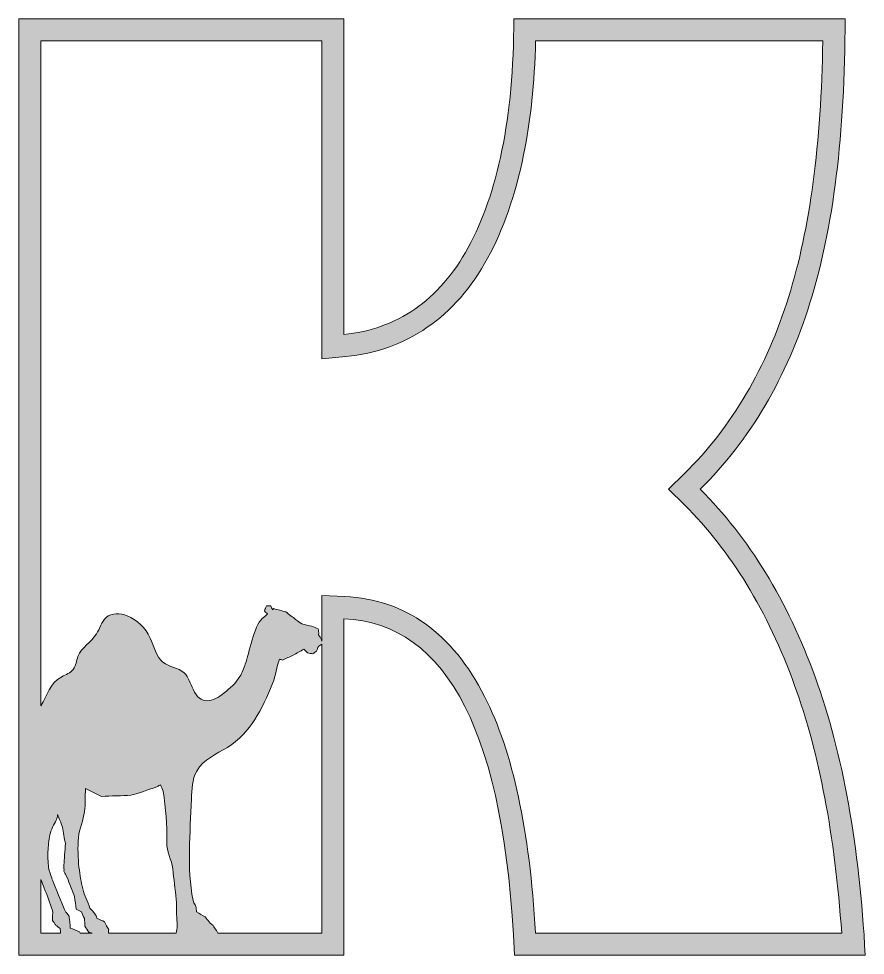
# Model space of a CAD drawing. Header units: millimetres. Extents: x 9 to 732, y -271 to -9.
# Drawn here: x 369.8 to 484.6, y -136.3 to -9.3 of the extents above; entities that cross this region are included whole.
import ezdxf

# ---------------------------------------------------------------- set-up
doc = ezdxf.new("R2010")
doc.units = ezdxf.units.MM
doc.header["$MEASUREMENT"] = 0
doc.layers.add('Layer9', color=7, linetype='Continuous')

msp = doc.modelspace()

# ---------------------------------------------------------------- hatches: boundary and pattern name
at = {"layer": 'Layer9'}
h = msp.add_hatch(color=1, dxfattribs=at)
h.dxf.hatch_style = 2
edge = h.paths.add_edge_path()
edge.add_spline(control_points=[(477.82, -98.63), (474.01, -88.13), (468.8, -79.61), (462.19, -73.06), (468.98, -66.35), (473.94, -57.92), (477.07, -47.79), (480.25, -37.72), (481.84, -24.87), (481.84, -9.25), (481.84, -9.25), (436.93, -9.25), (436.93, -9.25), (436.93, -15.97), (436.39, -21.92), (435.33, -27.09), (434.26, -32.27), (432.74, -36.67), (430.76, -40.28), (428.78, -43.89), (426.36, -46.67), (423.51, -48.63), (420.66, -50.59), (417.45, -51.74), (413.89, -52.07), (413.89, -52.07), (413.89, -9.25), (413.89, -9.25), (413.89, -9.25), (369.82, -9.25), (369.82, -9.25), (369.82, -9.25), (369.82, -136.25), (369.82, -136.25), (369.82, -136.25), (413.89, -136.25), (413.89, -136.25), (413.89, -136.25), (413.89, -90.61), (413.89, -90.61), (428.07, -91.27), (435.77, -106.49), (437.01, -136.25), (437.01, -136.25), (484.57, -136.25), (484.57, -136.25), (483.78, -121.42), (481.54, -108.86), (477.82, -98.63)], knot_values=[0, 0, 0, 0, 1, 1, 1, 2, 2, 2, 3, 3, 3, 4, 4, 4, 5, 5, 5, 6, 6, 6, 7, 7, 7, 8, 8, 8, 9, 9, 9, 10, 10, 10, 11, 11, 11, 12, 12, 12, 13, 13, 13, 14, 14, 14, 15, 15, 15, 16, 16, 16, 16], degree=3, periodic=1)
edge = h.paths.add_edge_path()
edge.add_spline(control_points=[(372.82, -133.25), (372.82, -133.25), (372.82, -125.98), (372.82, -125.98), (372.98, -126.38), (373.14, -126.78), (373.29, -127.14), (373.66, -128.06), (374.05, -129.22), (374.42, -130.17), (374.43, -130.64), (374.42, -131.08), (374.42, -131.54), (374.5, -131.66), (374.72, -132), (374.77, -132.08), (374.81, -132.16), (374.78, -132.1), (374.78, -132.1), (374.8, -132.13), (374.8, -132.15), (374.82, -132.16), (375.03, -132.32), (375.24, -132.47), (375.45, -132.63), (375.46, -132.84), (375.47, -133.04), (375.48, -133.25), (375.48, -133.25), (372.82, -133.25), (372.82, -133.25)], knot_values=[0, 0, 0, 0, 1, 1, 1, 2, 2, 2, 3, 3, 3, 4, 4, 4, 5, 5, 5, 6, 6, 6, 7, 7, 7, 8, 8, 8, 9, 9, 9, 10, 10, 10, 10], degree=3, periodic=1)
edge = h.paths.add_edge_path()
edge.add_spline(control_points=[(378.15, -133.25), (378.12, -133.19), (378.08, -133.13), (378.04, -133.07), (377.62, -132.91), (377.21, -132.73), (376.8, -132.56), (376.78, -132.31), (376.79, -132.14), (376.76, -131.88), (376.74, -131.61), (376.68, -131.22), (376.65, -130.96), (376.4, -130.49), (376.35, -130.71), (376.04, -130.06), (375.74, -129.4), (374.7, -126.84), (374.44, -126.18), (374.36, -125.98), (374.33, -125.91), (374.32, -125.89), (374.32, -125.86), (374.3, -125.82), (374.29, -125.76), (374.15, -125.28), (373.97, -124.98), (373.88, -124.35), (373.79, -123.72), (373.74, -122.65), (373.8, -121.93), (373.86, -121.22), (373.94, -120.3), (374.11, -119.66), (374.27, -119.02), (374.84, -118.19), (374.98, -117.74), (375.13, -117.3), (375.01, -117.51), (375.1, -117.17), (375.28, -117.81), (375.57, -118.22), (375.74, -118.89), (375.91, -119.56), (375.98, -120.43), (376.16, -121.15), (376.09, -121.93), (375.97, -123.37), (375.96, -123.99), (375.94, -124.6), (375.97, -124.41), (375.96, -124.85), (376.15, -125.28), (376.18, -125.22), (376.42, -125.79), (376.65, -126.37), (377.1, -127.6), (377.39, -128.29), (377.47, -128.88), (377.53, -129.43), (377.59, -130.01), (377.83, -130.13), (378.08, -130.26), (378.32, -130.38), (378.46, -130.68), (378.59, -130.97), (378.72, -131.27), (378.75, -131.62), (378.79, -131.97), (378.79, -132.31), (378.97, -132.59), (379.15, -132.87), (379.34, -133.14), (379.48, -133.18), (379.62, -133.22), (379.76, -133.25), (379.76, -133.25), (378.15, -133.25), (378.15, -133.25)], knot_values=[0, 0, 0, 0, 1, 1, 1, 2, 2, 2, 3, 3, 3, 4, 4, 4, 5, 5, 5, 6, 6, 6, 7, 7, 7, 8, 8, 8, 9, 9, 9, 10, 10, 10, 11, 11, 11, 12, 12, 12, 13, 13, 13, 14, 14, 14, 15, 15, 15, 16, 16, 16, 17, 17, 17, 18, 18, 18, 19, 19, 19, 20, 20, 20, 21, 21, 21, 22, 22, 22, 23, 23, 23, 24, 24, 24, 25, 25, 25, 26, 26, 26, 26], degree=3, periodic=1)
edge = h.paths.add_edge_path()
edge.add_spline(control_points=[(391.17, -133.25), (391.17, -133.25), (381.98, -133.25), (381.98, -133.25), (381.99, -133.08), (382, -132.83), (382.02, -132.74), (381.83, -132.41), (381.65, -132.08), (381.47, -131.74), (381.12, -131.56), (380.78, -131.38), (380.43, -131.2), (380.35, -131), (380.26, -130.81), (380.16, -130.62), (379.92, -130.37), (379.7, -130.11), (379.46, -129.87), (379.19, -128.94), (378.73, -128.21), (378.5, -127.25), (378.27, -126.28), (378.12, -125.44), (377.99, -124.32), (377.86, -123.2), (377.8, -121.49), (377.92, -120.3), (378.03, -119.1), (378.6, -117.9), (378.74, -116.78), (378.88, -115.66), (378.79, -114.72), (378.88, -113.64), (379.6, -114), (380.31, -114.34), (381.06, -114.71), (382.22, -114.59), (383.96, -114.7), (385.01, -114.52), (386.07, -114.34), (387.54, -113.71), (388.19, -113.54), (388.84, -113.38), (388.69, -113.27), (388.96, -113.18), (389, -113.17), (389.02, -113.16), (389.04, -113.15), (389.14, -113.44), (389.28, -113.68), (389.42, -113.98), (389.68, -116.43), (390, -118.44), (389.89, -120.93), (389.83, -122.21), (390.57, -123.24), (390.7, -124.54), (390.83, -125.92), (391.04, -127.29), (391.18, -128.67), (391.3, -129.86), (391.16, -129.98), (391.2, -130.69), (391.24, -131.39), (391.31, -131.64), (391.32, -132.17), (391.32, -132.63), (391.21, -132.87), (391.17, -133.25)], knot_values=[0, 0, 0, 0, 1, 1, 1, 2, 2, 2, 3, 3, 3, 4, 4, 4, 5, 5, 5, 6, 6, 6, 7, 7, 7, 8, 8, 8, 9, 9, 9, 10, 10, 10, 11, 11, 11, 12, 12, 12, 13, 13, 13, 14, 14, 14, 15, 15, 15, 16, 16, 16, 17, 17, 17, 18, 18, 18, 19, 19, 19, 20, 20, 20, 21, 21, 21, 22, 22, 22, 23, 23, 23, 23], degree=3, periodic=1)
edge = h.paths.add_edge_path()
edge.add_spline(control_points=[(389.03, -113.15), (389.03, -113.15), (389.04, -113.15), (389.04, -113.15), (389, -113.16), (388.93, -113.18), (389.03, -113.15)], knot_values=[0, 0, 0, 0, 1, 1, 1, 2, 2, 2, 2], degree=3, periodic=1)
edge = h.paths.add_edge_path()
edge.add_spline(control_points=[(410.89, -133.25), (410.89, -133.25), (396.83, -133.25), (396.83, -133.25), (396.73, -133.07), (396.55, -132.79), (396.27, -132.38), (396.25, -132.2), (395.67, -131.91), (395.65, -131.73), (395.46, -131.5), (395.28, -131.28), (395.09, -131.06), (394.71, -130.83), (394.32, -130.59), (393.93, -130.36), (393.9, -130.13), (393.87, -129.85), (393.83, -129.64), (393.71, -129.15), (393.6, -129.49), (393.46, -128.82), (392.57, -124.33), (393.09, -119.68), (393.23, -115.08), (393.27, -113.77), (393.33, -112.39), (393.95, -111.27), (394.84, -109.67), (396.62, -108.99), (398.11, -108.06), (401.3, -106.06), (402.77, -102.9), (404.22, -99.42), (404.71, -98.24), (404.75, -97.24), (405.16, -96.1), (405.28, -96.15), (405.44, -96.18), (405.57, -96.22), (406.06, -95.99), (406.56, -95.79), (407.04, -95.55), (407.52, -95.3), (407.99, -95.01), (408.47, -94.76), (408.64, -94.92), (408.8, -95.08), (408.97, -95.25), (409.21, -95.29), (409.45, -95.33), (409.69, -95.37), (409.85, -95.25), (410.02, -95.12), (410.19, -95), (410.21, -94.94), (410.23, -94.9), (410.26, -94.83), (410.28, -94.76), (410.37, -94.52), (410.39, -94.47), (410.4, -94.46), (410.4, -94.46), (410.4, -94.46), (410.4, -94.46), (410.4, -94.46), (410.4, -94.46), (410.4, -94.46), (410.4, -94.46), (410.4, -94.46), (410.56, -94.31), (410.73, -94.2), (410.89, -94.06), (410.89, -94.06), (410.89, -133.25), (410.89, -133.25)], knot_values=[0, 0, 0, 0, 1, 1, 1, 2, 2, 2, 3, 3, 3, 4, 4, 4, 5, 5, 5, 6, 6, 6, 7, 7, 7, 8, 8, 8, 9, 9, 9, 10, 10, 10, 11, 11, 11, 12, 12, 12, 13, 13, 13, 14, 14, 14, 15, 15, 15, 16, 16, 16, 17, 17, 17, 18, 18, 18, 19, 19, 19, 20, 20, 20, 21, 21, 21, 22, 22, 22, 23, 23, 23, 24, 24, 24, 25, 25, 25, 25], degree=3, periodic=1)
edge = h.paths.add_edge_path()
edge.add_spline(control_points=[(432.98, -101.17), (428.62, -92.56), (422.24, -88), (414.03, -87.61), (414.03, -87.61), (410.89, -87.47), (410.89, -87.47), (410.89, -87.47), (410.89, -90.61), (410.89, -90.61), (410.89, -90.61), (410.89, -93.64), (410.89, -93.64), (410.87, -93.57), (410.87, -93.51), (410.86, -93.48), (410.73, -93.24), (410.61, -93.03), (410.48, -92.8), (410.48, -92.65), (410.49, -92.45), (410.48, -92.32), (410.47, -92.18), (410.42, -92.12), (410.4, -92), (410.07, -91.89), (409.91, -91.75), (409.54, -91.64), (409.17, -91.53), (408.59, -91.43), (408.18, -91.33), (407.86, -91.09), (407.71, -90.98), (407.36, -90.7), (407, -90.43), (406.43, -89.99), (406.04, -89.68), (405.48, -89.53), (404.95, -89.39), (404.4, -89.25), (404.34, -89.3), (404.28, -89.35), (404.22, -89.4), (404.14, -89.23), (404.06, -89.05), (403.98, -88.88), (403.78, -88.88), (403.59, -88.88), (403.39, -88.88), (403.31, -89.1), (403.22, -89.33), (403.14, -89.55), (403.27, -89.7), (403.41, -89.84), (403.54, -89.99), (403.31, -90.19), (403.08, -90.39), (402.84, -90.6), (401.68, -91.61), (401.07, -95.27), (400.54, -96.76), (400.33, -97.34), (400.12, -97.93), (399.8, -98.46), (399.26, -99.36), (398.46, -100.03), (397.67, -100.68), (396.15, -101.94), (394.43, -102.38), (393.46, -100.19), (393.11, -99.41), (392.85, -98.53), (392.24, -97.97), (391.44, -97.22), (390.23, -97.2), (389.38, -96.51), (388.44, -95.74), (388.18, -94.37), (387.65, -93.23), (387, -91.86), (385.87, -90.77), (384.53, -90.22), (383.59, -89.84), (382.43, -89.77), (381.66, -90.47), (381.04, -91.03), (380.82, -91.95), (380.36, -92.68), (379.65, -93.82), (378.35, -94.48), (377.85, -95.75), (377.63, -96.32), (377.58, -96.99), (377.22, -97.48), (376.84, -97.99), (376.2, -98.18), (375.65, -98.48), (374.02, -99.38), (373.72, -100.98), (372.82, -102.43), (372.82, -102.43), (372.82, -12.25), (372.82, -12.25), (372.82, -12.25), (410.89, -12.25), (410.89, -12.25), (410.89, -12.25), (410.89, -52.07), (410.89, -52.07), (410.89, -52.07), (410.89, -55.37), (410.89, -55.37), (410.89, -55.37), (414.17, -55.06), (414.17, -55.06), (418.23, -54.68), (421.95, -53.34), (425.21, -51.1), (428.44, -48.89), (431.19, -45.73), (433.39, -41.72), (435.5, -37.86), (437.14, -33.15), (438.27, -27.7), (439.21, -23.14), (439.75, -17.95), (439.89, -12.25), (439.89, -12.25), (478.82, -12.25), (478.82, -12.25), (478.62, -26.16), (477.08, -37.8), (474.21, -46.9), (471.24, -56.51), (466.48, -64.59), (460.08, -70.93), (460.08, -70.93), (457.92, -73.06), (457.92, -73.06), (457.92, -73.06), (460.08, -75.19), (460.08, -75.19), (466.34, -81.39), (471.36, -89.62), (475, -99.65), (478.32, -108.8), (480.47, -120.1), (481.38, -133.25), (481.38, -133.25), (439.87, -133.25), (439.87, -133.25), (439.07, -119.24), (436.81, -108.73), (432.98, -101.17)], knot_values=[0, 0, 0, 0, 1, 1, 1, 2, 2, 2, 3, 3, 3, 4, 4, 4, 5, 5, 5, 6, 6, 6, 7, 7, 7, 8, 8, 8, 9, 9, 9, 10, 10, 10, 11, 11, 11, 12, 12, 12, 13, 13, 13, 14, 14, 14, 15, 15, 15, 16, 16, 16, 17, 17, 17, 18, 18, 18, 19, 19, 19, 20, 20, 20, 21, 21, 21, 22, 22, 22, 23, 23, 23, 24, 24, 24, 25, 25, 25, 26, 26, 26, 27, 27, 27, 28, 28, 28, 29, 29, 29, 30, 30, 30, 31, 31, 31, 32, 32, 32, 33, 33, 33, 34, 34, 34, 35, 35, 35, 36, 36, 36, 37, 37, 37, 38, 38, 38, 39, 39, 39, 40, 40, 40, 41, 41, 41, 42, 42, 42, 43, 43, 43, 44, 44, 44, 45, 45, 45, 46, 46, 46, 47, 47, 47, 48, 48, 48, 49, 49, 49, 50, 50, 50, 51, 51, 51, 51], degree=3, periodic=1)

# ---------------------------------------------------------------- linework, layer by layer
at = {"layer": 'Layer9', "lineweight": 0}
for points, knots in [([(477.82, -98.63), (474.01, -88.13), (468.8, -79.61), (462.19, -73.06), (468.98, -66.35), (473.94, -57.92), (477.07, -47.79), (480.25, -37.72), (481.84, -24.87), (481.84, -9.25), (481.84, -9.25), (436.93, -9.25), (436.93, -9.25), (436.93, -15.97), (436.39, -21.92), (435.33, -27.09), (434.26, -32.27), (432.74, -36.67), (430.76, -40.28), (428.78, -43.89), (426.36, -46.67), (423.51, -48.63), (420.66, -50.59), (417.45, -51.74), (413.89, -52.07), (413.89, -52.07), (413.89, -9.25), (413.89, -9.25), (413.89, -9.25), (369.82, -9.25), (369.82, -9.25), (369.82, -9.25), (369.82, -136.25), (369.82, -136.25), (369.82, -136.25), (413.89, -136.25), (413.89, -136.25), (413.89, -136.25), (413.89, -90.61), (413.89, -90.61), (428.07, -91.27), (435.77, -106.49), (437.01, -136.25), (437.01, -136.25), (484.57, -136.25), (484.57, -136.25), (483.78, -121.42), (481.54, -108.86), (477.82, -98.63)], [0, 0, 0, 0, 1, 1, 1, 2, 2, 2, 3, 3, 3, 4, 4, 4, 5, 5, 5, 6, 6, 6, 7, 7, 7, 8, 8, 8, 9, 9, 9, 10, 10, 10, 11, 11, 11, 12, 12, 12, 13, 13, 13, 14, 14, 14, 15, 15, 15, 16, 16, 16, 16]), ([(432.98, -101.17), (428.62, -92.56), (422.24, -88), (414.03, -87.61), (414.03, -87.61), (410.89, -87.47), (410.89, -87.47), (410.89, -87.47), (410.89, -90.61), (410.89, -90.61), (410.89, -90.61), (410.89, -93.64), (410.89, -93.64), (410.87, -93.57), (410.87, -93.51), (410.86, -93.48), (410.73, -93.24), (410.61, -93.03), (410.48, -92.8), (410.48, -92.65), (410.49, -92.45), (410.48, -92.32), (410.47, -92.18), (410.42, -92.12), (410.4, -92), (410.07, -91.89), (409.91, -91.75), (409.54, -91.64), (409.17, -91.53), (408.59, -91.43), (408.18, -91.33), (407.86, -91.09), (407.71, -90.98), (407.36, -90.7), (407, -90.43), (406.43, -89.99), (406.04, -89.68), (405.48, -89.53), (404.95, -89.39), (404.4, -89.25), (404.34, -89.3), (404.28, -89.35), (404.22, -89.4), (404.14, -89.23), (404.06, -89.05), (403.98, -88.88), (403.78, -88.88), (403.59, -88.88), (403.39, -88.88), (403.31, -89.1), (403.22, -89.33), (403.14, -89.55), (403.27, -89.7), (403.41, -89.84), (403.54, -89.99), (403.31, -90.19), (403.08, -90.39), (402.84, -90.6), (401.68, -91.61), (401.07, -95.27), (400.54, -96.76), (400.33, -97.34), (400.12, -97.93), (399.8, -98.46), (399.26, -99.36), (398.46, -100.03), (397.67, -100.68), (396.15, -101.94), (394.43, -102.38), (393.46, -100.19), (393.11, -99.41), (392.85, -98.53), (392.24, -97.97), (391.44, -97.22), (390.23, -97.2), (389.38, -96.51), (388.44, -95.74), (388.18, -94.37), (387.65, -93.23), (387, -91.86), (385.87, -90.77), (384.53, -90.22), (383.59, -89.84), (382.43, -89.77), (381.66, -90.47), (381.04, -91.03), (380.82, -91.95), (380.36, -92.68), (379.65, -93.82), (378.35, -94.48), (377.85, -95.75), (377.63, -96.32), (377.58, -96.99), (377.22, -97.48), (376.84, -97.99), (376.2, -98.18), (375.65, -98.48), (374.02, -99.38), (373.72, -100.98), (372.82, -102.43), (372.82, -102.43), (372.82, -12.25), (372.82, -12.25), (372.82, -12.25), (410.89, -12.25), (410.89, -12.25), (410.89, -12.25), (410.89, -52.07), (410.89, -52.07), (410.89, -52.07), (410.89, -55.37), (410.89, -55.37), (410.89, -55.37), (414.17, -55.06), (414.17, -55.06), (418.23, -54.68), (421.95, -53.34), (425.21, -51.1), (428.44, -48.89), (431.19, -45.73), (433.39, -41.72), (435.5, -37.86), (437.14, -33.15), (438.27, -27.7), (439.21, -23.14), (439.75, -17.95), (439.89, -12.25), (439.89, -12.25), (478.82, -12.25), (478.82, -12.25), (478.62, -26.16), (477.08, -37.8), (474.21, -46.9), (471.24, -56.51), (466.48, -64.59), (460.08, -70.93), (460.08, -70.93), (457.92, -73.06), (457.92, -73.06), (457.92, -73.06), (460.08, -75.19), (460.08, -75.19), (466.34, -81.39), (471.36, -89.62), (475, -99.65), (478.32, -108.8), (480.47, -120.1), (481.38, -133.25), (481.38, -133.25), (439.87, -133.25), (439.87, -133.25), (439.07, -119.24), (436.81, -108.73), (432.98, -101.17)], [0, 0, 0, 0, 1, 1, 1, 2, 2, 2, 3, 3, 3, 4, 4, 4, 5, 5, 5, 6, 6, 6, 7, 7, 7, 8, 8, 8, 9, 9, 9, 10, 10, 10, 11, 11, 11, 12, 12, 12, 13, 13, 13, 14, 14, 14, 15, 15, 15, 16, 16, 16, 17, 17, 17, 18, 18, 18, 19, 19, 19, 20, 20, 20, 21, 21, 21, 22, 22, 22, 23, 23, 23, 24, 24, 24, 25, 25, 25, 26, 26, 26, 27, 27, 27, 28, 28, 28, 29, 29, 29, 30, 30, 30, 31, 31, 31, 32, 32, 32, 33, 33, 33, 34, 34, 34, 35, 35, 35, 36, 36, 36, 37, 37, 37, 38, 38, 38, 39, 39, 39, 40, 40, 40, 41, 41, 41, 42, 42, 42, 43, 43, 43, 44, 44, 44, 45, 45, 45, 46, 46, 46, 47, 47, 47, 48, 48, 48, 49, 49, 49, 50, 50, 50, 51, 51, 51, 51]), ([(410.89, -133.25), (410.89, -133.25), (396.83, -133.25), (396.83, -133.25), (396.73, -133.07), (396.55, -132.79), (396.27, -132.38), (396.25, -132.2), (395.67, -131.91), (395.65, -131.73), (395.46, -131.5), (395.28, -131.28), (395.09, -131.06), (394.71, -130.83), (394.32, -130.59), (393.93, -130.36), (393.9, -130.13), (393.87, -129.85), (393.83, -129.64), (393.71, -129.15), (393.6, -129.49), (393.46, -128.82), (392.57, -124.33), (393.09, -119.68), (393.23, -115.08), (393.27, -113.77), (393.33, -112.39), (393.95, -111.27), (394.84, -109.67), (396.62, -108.99), (398.11, -108.06), (401.3, -106.06), (402.77, -102.9), (404.22, -99.42), (404.71, -98.24), (404.75, -97.24), (405.16, -96.1), (405.28, -96.15), (405.44, -96.18), (405.57, -96.22), (406.06, -95.99), (406.56, -95.79), (407.04, -95.55), (407.52, -95.3), (407.99, -95.01), (408.47, -94.76), (408.64, -94.92), (408.8, -95.08), (408.97, -95.25), (409.21, -95.29), (409.45, -95.33), (409.69, -95.37), (409.85, -95.25), (410.02, -95.12), (410.19, -95), (410.21, -94.94), (410.23, -94.9), (410.26, -94.83), (410.28, -94.76), (410.37, -94.52), (410.39, -94.47), (410.4, -94.46), (410.4, -94.46), (410.4, -94.46), (410.4, -94.46), (410.4, -94.46), (410.4, -94.46), (410.4, -94.46), (410.4, -94.46), (410.4, -94.46), (410.56, -94.31), (410.73, -94.2), (410.89, -94.06), (410.89, -94.06), (410.89, -133.25), (410.89, -133.25)], [0, 0, 0, 0, 1, 1, 1, 2, 2, 2, 3, 3, 3, 4, 4, 4, 5, 5, 5, 6, 6, 6, 7, 7, 7, 8, 8, 8, 9, 9, 9, 10, 10, 10, 11, 11, 11, 12, 12, 12, 13, 13, 13, 14, 14, 14, 15, 15, 15, 16, 16, 16, 17, 17, 17, 18, 18, 18, 19, 19, 19, 20, 20, 20, 21, 21, 21, 22, 22, 22, 23, 23, 23, 24, 24, 24, 25, 25, 25, 25]), ([(391.17, -133.25), (391.17, -133.25), (381.98, -133.25), (381.98, -133.25), (381.99, -133.08), (382, -132.83), (382.02, -132.74), (381.83, -132.41), (381.65, -132.08), (381.47, -131.74), (381.12, -131.56), (380.78, -131.38), (380.43, -131.2), (380.35, -131), (380.26, -130.81), (380.16, -130.62), (379.92, -130.37), (379.7, -130.11), (379.46, -129.87), (379.19, -128.94), (378.73, -128.21), (378.5, -127.25), (378.27, -126.28), (378.12, -125.44), (377.99, -124.32), (377.86, -123.2), (377.8, -121.49), (377.92, -120.3), (378.03, -119.1), (378.6, -117.9), (378.74, -116.78), (378.88, -115.66), (378.79, -114.72), (378.88, -113.64), (379.6, -114), (380.31, -114.34), (381.06, -114.71), (382.22, -114.59), (383.96, -114.7), (385.01, -114.52), (386.07, -114.34), (387.54, -113.71), (388.19, -113.54), (388.84, -113.38), (388.69, -113.27), (388.96, -113.18), (389, -113.17), (389.02, -113.16), (389.04, -113.15), (389.14, -113.44), (389.28, -113.68), (389.42, -113.98), (389.68, -116.43), (390, -118.44), (389.89, -120.93), (389.83, -122.21), (390.57, -123.24), (390.7, -124.54), (390.83, -125.92), (391.04, -127.29), (391.18, -128.67), (391.3, -129.86), (391.16, -129.98), (391.2, -130.69), (391.24, -131.39), (391.31, -131.64), (391.32, -132.17), (391.32, -132.63), (391.21, -132.87), (391.17, -133.25)], [0, 0, 0, 0, 1, 1, 1, 2, 2, 2, 3, 3, 3, 4, 4, 4, 5, 5, 5, 6, 6, 6, 7, 7, 7, 8, 8, 8, 9, 9, 9, 10, 10, 10, 11, 11, 11, 12, 12, 12, 13, 13, 13, 14, 14, 14, 15, 15, 15, 16, 16, 16, 17, 17, 17, 18, 18, 18, 19, 19, 19, 20, 20, 20, 21, 21, 21, 22, 22, 22, 23, 23, 23, 23]), ([(389.03, -113.15), (389.03, -113.15), (389.04, -113.15), (389.04, -113.15), (389, -113.16), (388.93, -113.18), (389.03, -113.15)], [0, 0, 0, 0, 1, 1, 1, 2, 2, 2, 2]), ([(378.15, -133.25), (378.12, -133.19), (378.08, -133.13), (378.04, -133.07), (377.62, -132.91), (377.21, -132.73), (376.8, -132.56), (376.78, -132.31), (376.79, -132.14), (376.76, -131.88), (376.74, -131.61), (376.68, -131.22), (376.65, -130.96), (376.4, -130.49), (376.35, -130.71), (376.04, -130.06), (375.74, -129.4), (374.7, -126.84), (374.44, -126.18), (374.36, -125.98), (374.33, -125.91), (374.32, -125.89), (374.32, -125.86), (374.3, -125.82), (374.29, -125.76), (374.15, -125.28), (373.97, -124.98), (373.88, -124.35), (373.79, -123.72), (373.74, -122.65), (373.8, -121.93), (373.86, -121.22), (373.94, -120.3), (374.11, -119.66), (374.27, -119.02), (374.84, -118.19), (374.98, -117.74), (375.13, -117.3), (375.01, -117.51), (375.1, -117.17), (375.28, -117.81), (375.57, -118.22), (375.74, -118.89), (375.91, -119.56), (375.98, -120.43), (376.16, -121.15), (376.09, -121.93), (375.97, -123.37), (375.96, -123.99), (375.94, -124.6), (375.97, -124.41), (375.96, -124.85), (376.15, -125.28), (376.18, -125.22), (376.42, -125.79), (376.65, -126.37), (377.1, -127.6), (377.39, -128.29), (377.47, -128.88), (377.53, -129.43), (377.59, -130.01), (377.83, -130.13), (378.08, -130.26), (378.32, -130.38), (378.46, -130.68), (378.59, -130.97), (378.72, -131.27), (378.75, -131.62), (378.79, -131.97), (378.79, -132.31), (378.97, -132.59), (379.15, -132.87), (379.34, -133.14), (379.48, -133.18), (379.62, -133.22), (379.76, -133.25), (379.76, -133.25), (378.15, -133.25), (378.15, -133.25)], [0, 0, 0, 0, 1, 1, 1, 2, 2, 2, 3, 3, 3, 4, 4, 4, 5, 5, 5, 6, 6, 6, 7, 7, 7, 8, 8, 8, 9, 9, 9, 10, 10, 10, 11, 11, 11, 12, 12, 12, 13, 13, 13, 14, 14, 14, 15, 15, 15, 16, 16, 16, 17, 17, 17, 18, 18, 18, 19, 19, 19, 20, 20, 20, 21, 21, 21, 22, 22, 22, 23, 23, 23, 24, 24, 24, 25, 25, 25, 26, 26, 26, 26]), ([(372.82, -133.25), (372.82, -133.25), (372.82, -125.98), (372.82, -125.98), (372.98, -126.38), (373.14, -126.78), (373.29, -127.14), (373.66, -128.06), (374.05, -129.22), (374.42, -130.17), (374.43, -130.64), (374.42, -131.08), (374.42, -131.54), (374.5, -131.66), (374.72, -132), (374.77, -132.08), (374.81, -132.16), (374.78, -132.1), (374.78, -132.1), (374.8, -132.13), (374.8, -132.15), (374.82, -132.16), (375.03, -132.32), (375.24, -132.47), (375.45, -132.63), (375.46, -132.84), (375.47, -133.04), (375.48, -133.25), (375.48, -133.25), (372.82, -133.25), (372.82, -133.25)], [0, 0, 0, 0, 1, 1, 1, 2, 2, 2, 3, 3, 3, 4, 4, 4, 5, 5, 5, 6, 6, 6, 7, 7, 7, 8, 8, 8, 9, 9, 9, 10, 10, 10, 10])]:
    msp.add_open_spline(points, degree=3, knots=knots, dxfattribs=at)

doc.saveas('drawing.dxf')
